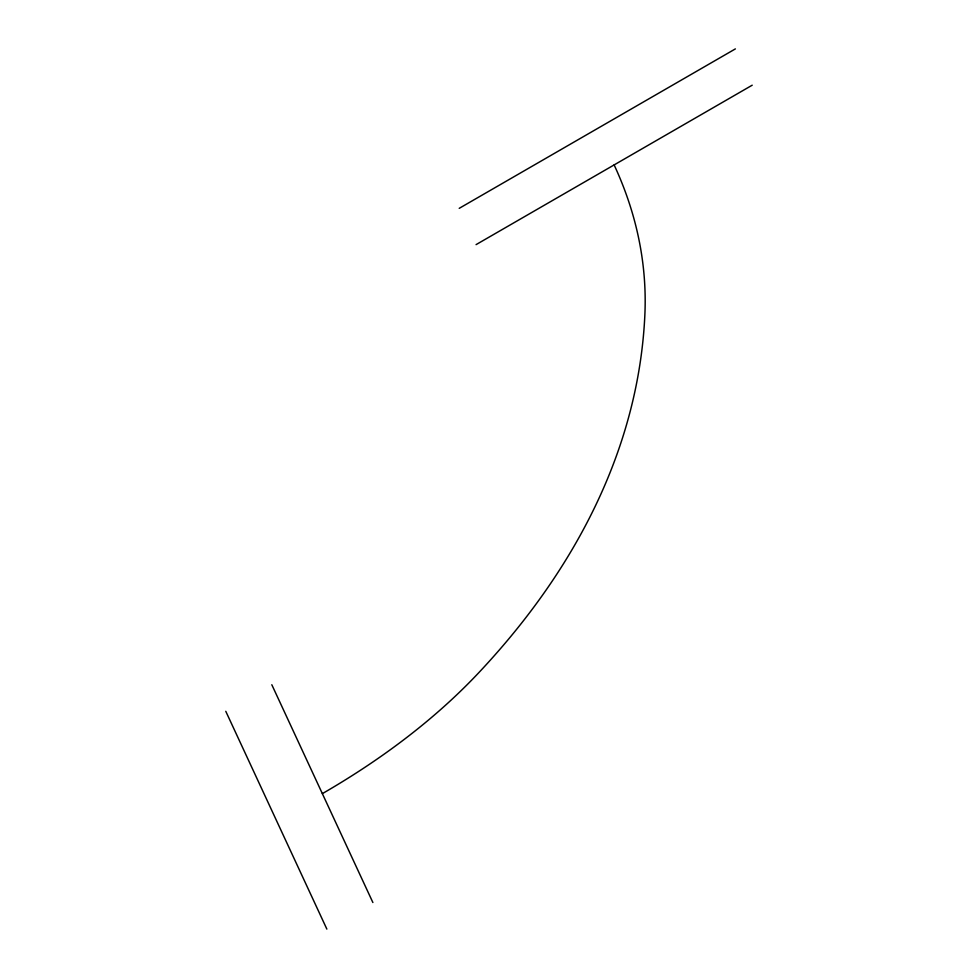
<?xml version="1.0" encoding="UTF-8"?>
<svg xmlns="http://www.w3.org/2000/svg" width="978" height="978" viewBox="0 0 978 978"><rect width="100%" height="100%" fill="white"/><g stroke="black" fill="none" stroke-linecap="round" stroke-linejoin="round"><path stroke-width="1.47" d="M459.22 208.338L735.37 48.9M476.066 244.634L752.216 85.196M271.811 684.734L372.887 902.523M225.784 711.312L326.86 929.1M614.135 164.915A910.97 525.944 0 0 1 644.844 315.271A1376.217 794.552 0 0 1 479.159 672.289A910.97 525.944 0 0 1 322.349 793.635"/></g></svg>
